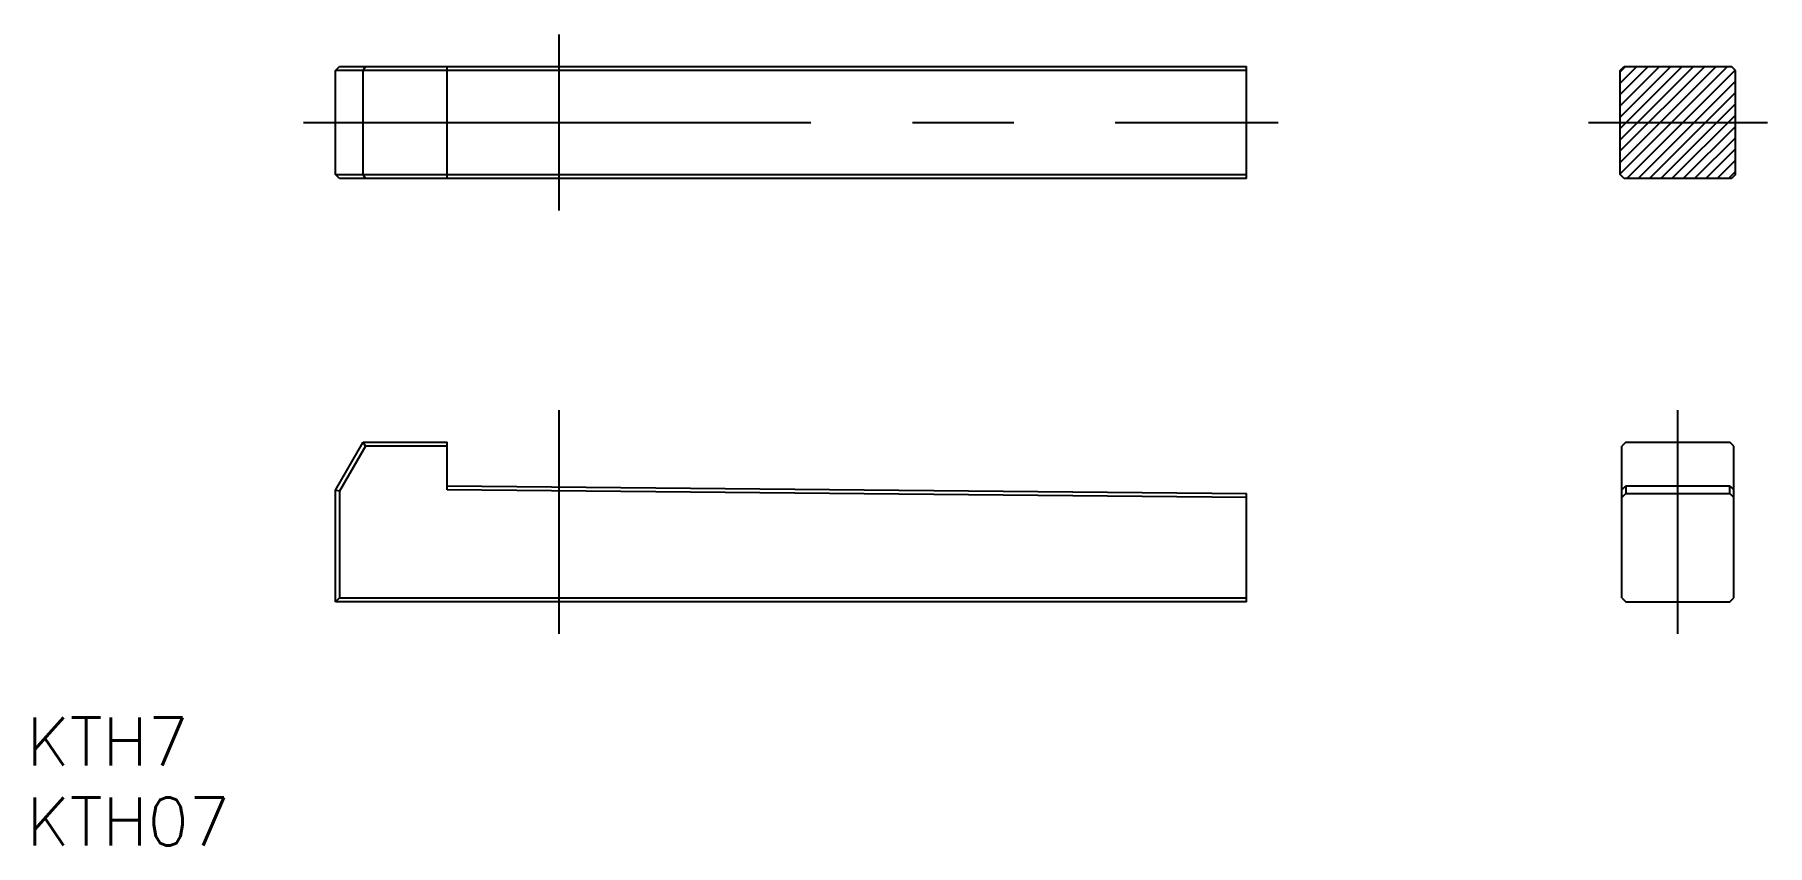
# Model space of a CAD drawing. Extents: x -33 to 76, y -15 to 36.
import ezdxf

# ---------------------------------------------------------------- set-up
doc = ezdxf.new("R2010")
doc.units = 0
doc.linetypes.add('CENTER', pattern=[50.8, 31.75, -6.35, 6.35, -6.35])
doc.layers.get('0').update_dxf_attribs({"linetype": 'CONTINUOUS'})
doc.layers.add('CENTER', color=1, linetype='CENTER')
doc.styles.get("Standard").update_dxf_attribs({"font": 'txt.shx', "height": 3, "bigfont": 'bigfont.shx'})

msp = doc.modelspace()

# ---------------------------------------------------------------- linework, layer by layer
at = {"color": 7, "linetype": 'CONTINUOUS'}
for p, q in [((-14, 33.25), (-13.75, 33.5)), ((43, 33.25), (-14, 33.25)), ((-14, 26.75), (-14, 33.25)), ((-13.75, 33.5), (43, 33.5)), ((-12.27, 33.25), (-12.12, 33.5)), ((-12.27, 26.75), (-12.27, 33.25)), ((-7, 26.5), (-7, 33.5)), ((43, 26.5), (43, 33.5)), ((66.4, 33.25), (66.65, 33.5)), ((66.4, 26.75), (66.4, 33.25)), ((66.65, 33.5), (73.35, 33.5)), ((73.6, 33.25), (73.35, 33.5)), ((73.6, 26.75), (73.6, 33.25)), ((-14, 26.75), (43, 26.75)), ((-13.75, 26.5), (-14, 26.75)), ((43, 26.5), (-13.75, 26.5)), ((-12.12, 26.5), (-12.27, 26.75)), ((66.65, 26.5), (66.4, 26.75)), ((73.35, 26.5), (66.65, 26.5)), ((73.6, 26.75), (73.35, 26.5)), ((-14, 7), (-12.27, 10)), ((-12.27, 10), (-7, 10)), ((-12.12, 9.75), (-12.27, 10)), ((-7, 7.02), (-7, 10)), ((66.75, 10), (66.5, 9.75)), ((66.75, 10), (73.25, 10)), ((73.5, 9.75), (73.25, 10)), ((-12.12, 9.75), (-13.75, 6.93)), ((-7, 9.75), (-12.12, 9.75)), ((66.5, 0.25), (66.5, 9.75)), ((73.5, 0.25), (73.5, 9.75)), ((-14, 0), (-14, 7)), ((-13.75, 6.93), (-14, 7)), ((-13.75, 6.93), (-13.75, 0.25)), ((-7, 7.27), (43, 6.79)), ((43, 6.54), (-7, 7.02)), ((43, 0), (43, 6.79)), ((66.5, 7.02), (66.75, 7.27)), ((66.75, 6.79), (66.5, 6.54)), ((66.75, 7.27), (73.25, 7.27)), ((66.75, 7.27), (66.75, 6.79)), ((66.75, 6.79), (73.25, 6.79)), ((73.25, 6.79), (73.25, 7.27)), ((73.25, 7.27), (73.5, 7.02)), ((73.5, 6.54), (73.25, 6.79)), ((-13.75, 0.25), (-14, 0)), ((-13.75, 0.25), (43, 0.25)), ((66.5, 0.25), (66.75, 0)), ((73.25, 0), (73.5, 0.25)), ((43, 0), (-14, 0)), ((66.75, 0), (73.25, 0))]:
    msp.add_line(p, q, dxfattribs=at)
at = {"color": 3, "linetype": 'CONTINUOUS'}
for p, q in [((66.4, 33.17), (66.73, 33.5)), ((66.4, 32.46), (67.44, 33.5)), ((66.4, 31.75), (68.15, 33.5)), ((66.4, 31.04), (68.86, 33.5)), ((66.4, 30.34), (69.56, 33.5)), ((66.4, 29.63), (70.27, 33.5)), ((66.4, 28.92), (70.98, 33.5)), ((66.4, 28.22), (71.68, 33.5)), ((66.4, 27.51), (72.39, 33.5)), ((66.4, 26.8), (73.1, 33.5)), ((66.81, 26.5), (73.58, 33.27)), ((67.51, 26.5), (73.6, 32.59)), ((68.22, 26.5), (73.6, 31.88)), ((68.93, 26.5), (73.6, 31.17)), ((69.63, 26.5), (73.6, 30.47)), ((70.34, 26.5), (73.6, 29.76)), ((71.05, 26.5), (73.6, 29.05)), ((71.75, 26.5), (73.6, 28.35)), ((72.46, 26.5), (73.6, 27.64)), ((73.17, 26.5), (73.6, 26.93))]:
    msp.add_line(p, q, dxfattribs=at)
at = {"layer": 'CENTER', "color": 1, "linetype": 'CENTER'}
for p, q in [((0, 24.5), (0, 35.5)), ((-16, 30), (45, 30)), ((64.4, 30), (75.6, 30)), ((0, -2), (0, 12)), ((70, -2), (70, 12))]:
    msp.add_line(p, q, dxfattribs=at)

# ---------------------------------------------------------------- texts
at = {"color": 7, "linetype": 'CONTINUOUS'}
for s, p in [('KTH7', (-33.33, -10.23)), ('KTH07', (-33.33, -15.23))]:
    msp.add_text(s, height=3, dxfattribs=at).set_placement(p)

doc.saveas('drawing.dxf')
